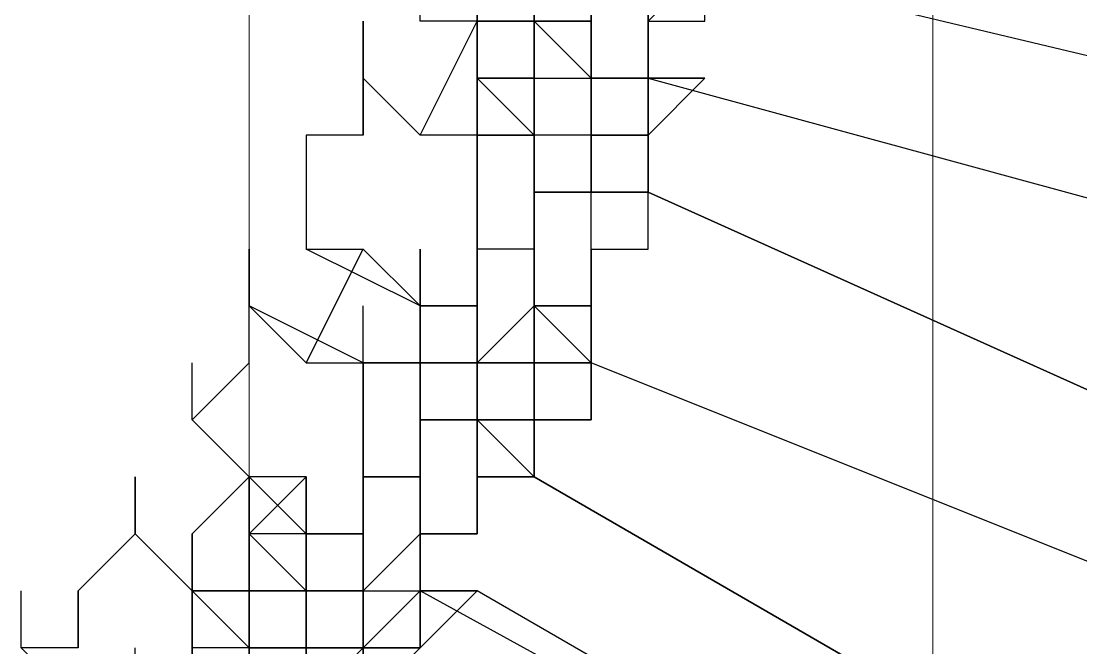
# Model space of a CAD drawing. Header units: inches. Extents: x 3324238 to 135265466, y -1036581 to 20094598.
# Drawn here: x 3353773.917 to 3353775.416, y -519270.606 to -519269.719 of the extents above; entities that cross this region are included whole.
import ezdxf

# ---------------------------------------------------------------- set-up
doc = ezdxf.new("R2010")
doc.units = ezdxf.units.IN
doc.header["$MEASUREMENT"] = 0
doc.layers.add('PDF_Geometry', color=7, linetype='Continuous')

msp = doc.modelspace()

# ---------------------------------------------------------------- linework, layer by layer
at = {"layer": 'PDF_Geometry', "color": 32, "lineweight": 13, "true_color": 0xdd6e00}
for points in [[(3353774.2397, -519332.0817), (3353774.2397, -519269.1555)], [(3353775.2065, -519332.0817), (3353775.2065, -519269.1555)]]:
    msp.add_lwpolyline(points, dxfattribs=at)
at = {"layer": 'PDF_Geometry', "lineweight": 25}
for points in [[(3353774.562, -519269.4777), (3353774.562, -519269.3972), (3353774.6425, -519269.3166), (3353774.6425, -519269.3972), (3353774.6425, -519269.4777), (3353774.6425, -519269.3972), (3353774.7231, -519269.3972), (3353774.7231, -519269.4777), (3353774.6425, -519269.4777), (3353774.6425, -519269.5583), (3353774.7231, -519269.5583), (3353774.7231, -519269.6389), (3353774.8037, -519269.6389), (3353774.8037, -519269.7195), (3353774.8037, -519269.8), (3353774.8037, -519269.8806), (3353774.8037, -519269.8), (3353774.8037, -519269.7195), (3353774.8037, -519269.8), (3353774.8037, -519269.7195), (3353774.8037, -519269.6389), (3353774.7231, -519269.6389), (3353774.7231, -519269.5583), (3353774.7231, -519269.4778)], [(3353774.8037, -519269.5583), (3353774.8037, -519269.6389), (3353774.8037, -519269.7195), (3353774.8037, -519269.8), (3353774.8037, -519269.8806), (3353774.8037, -519269.8), (3353774.7231, -519269.8), (3353774.8037, -519269.8), (3353774.8037, -519269.7195), (3353774.8037, -519269.6389), (3353774.8037, -519269.7195), (3353774.8037, -519269.6389), (3353774.8037, -519269.5583), (3353774.8037, -519269.4777), (3353774.8037, -519269.5583), (3353774.8037, -519269.4777), (3353774.8842, -519269.4777), (3353774.8842, -519269.5583), (3353774.8842, -519269.4777), (3353774.8842, -519269.5583), (3353774.8842, -519269.4777), (3353774.8037, -519269.5583), (3353774.8842, -519269.5583), (3353774.8842, -519269.6389)], [(3353774.7231, -519269.6389), (3353774.7231, -519269.7195), (3353774.7231, -519269.6389), (3353774.7231, -519269.5583)], [(3353774.4008, -519269.8806), (3353774.4008, -519269.8), (3353774.4008, -519269.8806), (3353774.3202, -519269.8806), (3353774.3202, -519269.9612), (3353774.3202, -519270.0418), (3353774.4008, -519270.0418), (3353774.4814, -519270.1223), (3353774.4814, -519270.2029), (3353774.4814, -519270.1223), (3353774.4814, -519270.2029), (3353774.562, -519270.2029), (3353774.562, -519270.1223), (3353774.562, -519270.0418), (3353774.562, -519269.9612), (3353774.562, -519269.8806), (3353774.562, -519269.8), (3353774.6425, -519269.8806), (3353774.6425, -519269.8), (3353774.6425, -519269.7195), (3353774.6425, -519269.6389), (3353774.6425, -519269.7195), (3353774.6425, -519269.8), (3353774.6425, -519269.7195)], [(3353774.7231, -519269.6389), (3353774.7231, -519269.7195), (3353774.6425, -519269.7195), (3353774.6425, -519269.6389), (3353774.6425, -519269.7195), (3353774.6425, -519269.8), (3353774.6425, -519269.8806), (3353774.6425, -519269.8), (3353774.6425, -519269.7195), (3353774.4814, -519269.7195), (3353774.4814, -519269.6389)], [(3353774.562, -519270.2835), (3353774.6425, -519270.2835), (3353774.6425, -519270.364), (3353774.562, -519270.2835), (3353774.562, -519270.2029), (3353774.562, -519270.1223), (3353774.562, -519270.0418), (3353774.562, -519269.9612), (3353774.562, -519269.8806), (3353774.4814, -519269.8806), (3353774.562, -519269.7195), (3353774.562, -519269.6389), (3353774.562, -519269.7195), (3353774.562, -519269.8), (3353774.562, -519269.8806), (3353774.6425, -519269.8806), (3353774.6425, -519269.8), (3353774.6425, -519269.8806), (3353774.6425, -519269.9612), (3353774.6425, -519270.0418), (3353774.6425, -519269.9612), (3353774.6425, -519270.0418), (3353774.6425, -519269.9612), (3353774.6425, -519269.8806), (3353774.562, -519269.8806), (3353774.6425, -519269.8806), (3353774.6425, -519269.8), (3353774.6425, -519269.7195), (3353774.562, -519269.7195), (3353774.6425, -519269.7195), (3353774.6425, -519269.8), (3353774.6425, -519269.8806), (3353774.6425, -519269.8), (3353774.6425, -519269.7195), (3353774.6425, -519269.8), (3353774.6425, -519269.8806), (3353774.6425, -519269.9612), (3353774.6425, -519269.8806), (3353774.6425, -519269.8), (3353774.6425, -519269.8806), (3353774.6425, -519269.8), (3353774.6425, -519269.8806), (3353774.6425, -519269.8), (3353774.6425, -519269.7195), (3353774.562, -519269.7195), (3353774.4814, -519269.7195)], [(3353776.4151, -519270.6863), (3353774.8037, -519269.9612), (3353774.7231, -519269.9612), (3353774.7231, -519269.8806), (3353774.8037, -519269.8806), (3353774.8037, -519269.9612), (3353774.8037, -519269.8806), (3353774.7231, -519269.8806), (3353774.7231, -519269.8), (3353774.7231, -519269.7195), (3353774.7231, -519269.8), (3353774.7231, -519269.7195), (3353774.7231, -519269.8), (3353774.7231, -519269.7195), (3353774.7231, -519269.8), (3353774.7231, -519269.7195), (3353774.7231, -519269.8), (3353774.7231, -519269.8806), (3353774.7231, -519269.8), (3353774.7231, -519269.7195), (3353774.7231, -519269.8), (3353774.7231, -519269.7195), (3353774.7231, -519269.6389), (3353774.7231, -519269.7195), (3353774.7231, -519269.8), (3353774.6425, -519269.7195), (3353774.6425, -519269.6389), (3353774.6425, -519269.7195), (3353774.6425, -519269.8), (3353774.6425, -519269.8806), (3353774.6425, -519269.9612), (3353774.6425, -519269.8806), (3353774.6425, -519269.9612), (3353774.6425, -519269.8806), (3353774.6425, -519269.9612), (3353774.6425, -519270.0418), (3353774.6425, -519270.1223), (3353774.6425, -519270.2029), (3353774.562, -519270.2029), (3353774.562, -519270.2835), (3353774.562, -519270.364)], [(3353774.8037, -519269.6389), (3353774.8037, -519269.7195), (3353774.8037, -519269.8), (3353774.7231, -519269.8), (3353774.7231, -519269.7195), (3353774.7231, -519269.6389), (3353774.7231, -519269.7195), (3353774.6425, -519269.7195), (3353774.6425, -519269.8), (3353774.6425, -519269.8806), (3353774.6425, -519269.9612), (3353774.6425, -519269.8806), (3353774.6425, -519269.8), (3353774.6425, -519269.7195), (3353774.6425, -519269.6389)], [(3353774.6425, -519270.2835), (3353774.6425, -519270.2029), (3353774.6425, -519270.2835), (3353774.6425, -519270.364), (3353774.6425, -519270.2835), (3353774.6425, -519270.2029), (3353774.7231, -519270.2029), (3353774.7231, -519270.1223), (3353774.7231, -519270.0418), (3353774.7231, -519269.9612), (3353774.7231, -519269.8806), (3353774.7231, -519269.9612), (3353774.8037, -519269.9612), (3353774.7231, -519269.9612), (3353774.8037, -519269.9612), (3353774.8037, -519269.8806), (3353774.8037, -519269.8), (3353774.8037, -519269.8806), (3353774.8037, -519269.8), (3353774.7231, -519269.8), (3353774.8037, -519269.8), (3353774.8037, -519269.7195), (3353774.8037, -519269.6389), (3353774.8037, -519269.7195), (3353774.8037, -519269.8), (3353776.5763, -519270.2835)], [(3353774.6425, -519269.7195), (3353774.6425, -519269.6389)], [(3353774.6425, -519269.6389), (3353774.6425, -519269.7195), (3353774.6425, -519269.6389), (3353774.6425, -519269.7195), (3353774.6425, -519269.8), (3353774.6425, -519269.8806), (3353774.6425, -519269.8), (3353774.6425, -519269.7195), (3353774.6425, -519269.6389)], [(3353774.6425, -519270.0418), (3353774.6425, -519270.1223), (3353774.7231, -519270.1223), (3353774.7231, -519270.0418), (3353774.7231, -519269.9612), (3353774.7231, -519269.8806), (3353774.7231, -519269.9612), (3353774.7231, -519269.8806), (3353774.8037, -519269.8806), (3353774.8037, -519269.8), (3353774.8037, -519269.7195), (3353774.8037, -519269.8), (3353774.8037, -519269.8806), (3353774.8037, -519269.8), (3353774.8037, -519269.8806), (3353774.8037, -519269.8), (3353774.8037, -519269.8806), (3353774.7231, -519269.8806), (3353774.8037, -519269.8806), (3353774.8037, -519269.8), (3353774.8037, -519269.7195), (3353774.8842, -519269.6389), (3353776.5763, -519270.0418)], [(3353774.6425, -519269.7195), (3353774.6425, -519269.6389)], [(3353774.7231, -519269.7195), (3353774.7231, -519269.6389)], [(3353774.7231, -519269.8), (3353774.7231, -519269.7195), (3353774.7231, -519269.6389)], [(3353774.7231, -519269.7195), (3353774.7231, -519269.6389)], [(3353774.7231, -519269.7195), (3353774.7231, -519269.6389)], [(3353774.8037, -519269.7195), (3353774.8037, -519269.6389), (3353774.8037, -519269.7195), (3353774.8037, -519269.6389), (3353774.7231, -519269.6389)], [(3353774.7231, -519269.8806), (3353774.7231, -519269.8), (3353774.7231, -519269.7195), (3353774.7231, -519269.6389)], [(3353774.8037, -519269.7195), (3353774.8037, -519269.6389)], [(3353774.8037, -519269.6389), (3353774.8037, -519269.7195), (3353774.8037, -519269.8), (3353774.8037, -519269.7195), (3353774.8842, -519269.7195), (3353774.8842, -519269.6389), (3353776.5763, -519270.0418), (3353776.6568, -519270.0418), (3353776.6568, -519270.1223), (3353776.6568, -519270.2029), (3353776.6568, -519270.1223), (3353776.6568, -519270.2029)], [(3353774.562, -519269.8), (3353774.562, -519269.7195), (3353774.562, -519269.8), (3353774.562, -519269.8806), (3353774.562, -519269.9612), (3353774.562, -519270.0418), (3353774.562, -519269.9612), (3353774.562, -519270.0418), (3353774.562, -519269.9612), (3353774.562, -519270.0418), (3353774.562, -519269.9612), (3353774.562, -519270.0418), (3353774.562, -519270.1223), (3353774.4814, -519270.1223), (3353774.4814, -519270.0418), (3353774.4814, -519270.1223), (3353774.4814, -519270.0418), (3353774.4814, -519270.1223), (3353774.4814, -519270.2029), (3353774.4814, -519270.2835), (3353774.4814, -519270.2029), (3353774.4814, -519270.1223), (3353774.562, -519270.1223), (3353774.4814, -519270.1223), (3353774.4814, -519270.2029), (3353774.4814, -519270.2835), (3353774.4814, -519270.364), (3353774.4814, -519270.2835), (3353774.4814, -519270.2029), (3353774.4008, -519270.2029), (3353774.4814, -519270.2029), (3353774.4814, -519270.2835), (3353774.4814, -519270.2029), (3353774.4814, -519270.2835), (3353774.4814, -519270.2029), (3353774.4814, -519270.1223), (3353774.4814, -519270.2029), (3353774.562, -519270.2029), (3353774.6425, -519270.1223), (3353774.6425, -519270.0418), (3353774.6425, -519269.9612)], [(3353776.3345, -519270.8475), (3353774.7231, -519270.2029), (3353774.7231, -519270.1223), (3353774.7231, -519270.0418), (3353774.7231, -519269.9612), (3353774.7231, -519269.8806), (3353774.7231, -519269.8), (3353774.7231, -519269.8806), (3353774.6425, -519269.8806), (3353774.562, -519269.8806), (3353774.562, -519269.8), (3353774.562, -519269.8806), (3353774.562, -519269.8), (3353774.6425, -519269.8), (3353774.6425, -519269.8806), (3353774.6425, -519269.9612), (3353774.6425, -519269.8806), (3353774.6425, -519269.8), (3353774.6425, -519269.8806), (3353774.6425, -519269.8), (3353774.562, -519269.8), (3353774.562, -519269.7195), (3353774.562, -519269.8), (3353774.562, -519269.8806), (3353774.562, -519269.9612), (3353774.562, -519270.0418), (3353774.562, -519270.1223), (3353774.562, -519270.2029), (3353774.562, -519270.1223), (3353774.562, -519270.2029), (3353774.562, -519270.2835), (3353774.562, -519270.2029), (3353774.562, -519270.2835), (3353774.6425, -519270.2835), (3353774.562, -519270.2835), (3353774.562, -519270.2029), (3353774.562, -519270.1223), (3353774.562, -519270.0418), (3353774.562, -519270.1223), (3353774.562, -519270.2029), (3353774.6425, -519270.2029), (3353774.6425, -519270.1223), (3353774.6425, -519270.0418), (3353774.6425, -519270.1223), (3353774.6425, -519270.0418), (3353774.562, -519270.0418), (3353774.562, -519269.9612), (3353774.562, -519269.8806), (3353774.6425, -519269.8806), (3353774.6425, -519269.8), (3353774.6425, -519269.8806), (3353774.6425, -519269.8), (3353774.6425, -519269.8806), (3353774.562, -519269.8806), (3353774.6425, -519269.8806), (3353774.6425, -519269.9612), (3353774.6425, -519270.0418), (3353774.6425, -519270.1223), (3353774.7231, -519270.2029)], [(3353774.6425, -519269.8806), (3353774.6425, -519269.8), (3353774.6425, -519269.7195)], [(3353774.6425, -519269.8), (3353774.6425, -519269.7195)], [(3353774.6425, -519269.7195), (3353774.7231, -519269.7195), (3353774.6425, -519269.7195)], [(3353774.6425, -519269.8), (3353774.6425, -519269.7195)], [(3353774.6425, -519269.8), (3353774.6425, -519269.7195)], [(3353774.6425, -519269.8806), (3353774.6425, -519269.8), (3353774.6425, -519269.7195)], [(3353774.6425, -519269.8), (3353774.6425, -519269.7195)], [(3353774.7231, -519269.8), (3353774.7231, -519269.7195)], [(3353774.7231, -519269.8), (3353774.7231, -519269.7195)], [(3353774.7231, -519269.8), (3353774.7231, -519269.7195)], [(3353774.7231, -519269.8), (3353774.7231, -519269.7195)], [(3353774.7231, -519269.8), (3353774.7231, -519269.7195)], [(3353774.7231, -519269.8), (3353774.7231, -519269.7195)], [(3353774.7231, -519269.8), (3353774.7231, -519269.7195)], [(3353774.8037, -519269.8), (3353774.8037, -519269.7195)], [(3353774.8037, -519269.8), (3353774.8037, -519269.7195)], [(3353774.8037, -519269.8), (3353774.8037, -519269.7195)], [(3353774.8037, -519269.8), (3353774.8037, -519269.7195)], [(3353774.8037, -519269.8), (3353774.8037, -519269.7195)], [(3353774.8037, -519269.8), (3353774.8037, -519269.7195)], [(3353774.8037, -519269.8), (3353774.8037, -519269.7195)], [(3353774.8037, -519269.8), (3353774.8037, -519269.7195)], [(3353774.8037, -519269.8), (3353774.8037, -519269.7195)], [(3353774.6425, -519270.2029), (3353774.6425, -519270.2835), (3353774.6425, -519270.2029), (3353774.562, -519270.2029), (3353774.562, -519270.1223), (3353774.562, -519270.2029), (3353774.562, -519270.1223), (3353774.562, -519270.0418), (3353774.562, -519269.9612), (3353774.562, -519269.8806), (3353774.4814, -519269.8806), (3353774.4008, -519269.8), (3353774.4814, -519269.8806)], [(3353774.562, -519269.8806), (3353774.562, -519269.8)], [(3353774.562, -519269.8806), (3353774.562, -519269.8)], [(3353774.6425, -519269.8), (3353774.6425, -519269.8806), (3353774.6425, -519269.8)], [(3353774.6425, -519269.8806), (3353774.6425, -519269.8)], [(3353774.6425, -519269.8806), (3353774.6425, -519269.8)], [(3353774.6425, -519269.8806), (3353774.6425, -519269.8)], [(3353774.6425, -519269.8806), (3353774.6425, -519269.8), (3353774.7231, -519269.8), (3353774.7231, -519269.8806), (3353774.7231, -519269.9612), (3353774.7231, -519269.8806), (3353774.8037, -519269.8806), (3353774.8037, -519269.9612), (3353774.8037, -519269.8806), (3353774.8037, -519269.9612), (3353774.8037, -519269.8806), (3353774.8037, -519269.9612), (3353774.8037, -519269.8806), (3353774.8037, -519269.8), (3353774.8037, -519269.8806), (3353774.8037, -519269.9612), (3353776.4151, -519270.6863)], [(3353774.6425, -519269.8806), (3353774.6425, -519269.8)], [(3353774.6425, -519269.8), (3353774.7231, -519269.8)], [(3353774.7231, -519269.8806), (3353774.7231, -519269.8)], [(3353774.7231, -519269.8806), (3353774.7231, -519269.8)], [(3353774.7231, -519269.8806), (3353774.7231, -519269.8)], [(3353774.7231, -519269.8806), (3353774.7231, -519269.8)], [(3353774.7231, -519269.8806), (3353774.7231, -519269.8)], [(3353774.7231, -519269.8806), (3353774.7231, -519269.8)], [(3353774.7231, -519269.8806), (3353774.7231, -519269.8)], [(3353774.7231, -519269.8806), (3353774.7231, -519269.8)], [(3353774.7231, -519269.8806), (3353774.7231, -519269.8)], [(3353774.7231, -519269.8806), (3353774.7231, -519269.8)], [(3353774.7231, -519269.8806), (3353774.7231, -519269.8)], [(3353774.7231, -519269.8806), (3353774.7231, -519269.8)], [(3353774.8842, -519269.8), (3353774.8037, -519269.8806), (3353774.8842, -519269.8)], [(3353774.8037, -519269.8), (3353774.8842, -519269.8), (3353774.8037, -519269.8)], [(3353774.8037, -519269.8806), (3353774.8037, -519269.8)], [(3353774.8037, -519269.8806), (3353774.8037, -519269.8)], [(3353774.6425, -519269.9612), (3353774.6425, -519269.8806)], [(3353774.6425, -519269.9612), (3353774.6425, -519269.8806)], [(3353774.6425, -519269.8806), (3353774.6425, -519269.9612)], [(3353774.6425, -519269.9612), (3353774.6425, -519269.8806)], [(3353774.6425, -519269.9612), (3353774.6425, -519269.8806)], [(3353774.6425, -519269.8806), (3353774.6425, -519269.9612), (3353774.6425, -519269.8806)], [(3353774.6425, -519269.9612), (3353774.6425, -519269.8806)], [(3353774.7231, -519269.9612), (3353774.7231, -519269.8806)], [(3353774.7231, -519269.9612), (3353774.7231, -519269.8806)], [(3353774.7231, -519269.8806), (3353774.8037, -519269.8806)], [(3353774.7231, -519269.9612), (3353774.7231, -519269.8806)], [(3353774.7231, -519269.9612), (3353774.7231, -519269.8806)], [(3353774.7231, -519269.8806), (3353774.8037, -519269.8806), (3353774.7231, -519269.8806)], [(3353774.7231, -519269.9612), (3353774.7231, -519269.8806)], [(3353774.7231, -519269.9612), (3353774.7231, -519269.8806)], [(3353774.7231, -519269.9612), (3353774.7231, -519269.8806)], [(3353774.8037, -519269.8806), (3353774.8037, -519269.9612), (3353774.8037, -519269.8806)], [(3353774.8037, -519269.9612), (3353774.8037, -519269.8806)], [(3353774.8037, -519269.9612), (3353774.8037, -519269.8806)], [(3353774.8037, -519269.9612), (3353774.8037, -519269.8806)], [(3353774.8037, -519269.9612), (3353774.8037, -519269.8806)], [(3353774.562, -519270.0417), (3353774.562, -519269.9612)], [(3353774.562, -519269.9612), (3353774.562, -519270.0418), (3353774.562, -519270.1223), (3353774.562, -519270.2029), (3353774.562, -519270.1223)], [(3353774.6425, -519269.9612), (3353774.6425, -519270.0418), (3353774.562, -519270.0418)], [(3353774.562, -519270.0418), (3353774.562, -519269.9612)], [(3353774.562, -519270.0418), (3353774.562, -519269.9612)], [(3353774.6425, -519270.1223), (3353774.6425, -519270.0417), (3353774.6425, -519269.9612)], [(3353774.6425, -519269.9612), (3353774.7231, -519269.9612), (3353774.8037, -519269.9612)], [(3353774.6425, -519270.0418), (3353774.6425, -519269.9612)], [(3353774.6425, -519269.9612), (3353774.6425, -519270.0418)], [(3353774.7231, -519269.9612), (3353774.6425, -519269.9612), (3353774.7231, -519269.9612)], [(3353774.7231, -519269.9612), (3353774.8037, -519269.9612)], [(3353774.8037, -519269.9612), (3353774.7231, -519269.9612)], [(3353774.7231, -519270.0418), (3353774.7231, -519269.9612)], [(3353774.7231, -519270.0418), (3353774.7231, -519269.9612)], [(3353774.8037, -519270.0418), (3353774.8037, -519269.9612)], [(3353774.8037, -519270.0418), (3353774.8037, -519269.9612)], [(3353774.8037, -519270.0418), (3353774.8037, -519269.9612)], [(3353774.3202, -519270.6863), (3353774.3202, -519270.6058), (3353774.3202, -519270.5252), (3353774.3202, -519270.4446), (3353774.3202, -519270.5252), (3353774.3202, -519270.4446), (3353774.3202, -519270.364), (3353774.3202, -519270.4446), (3353774.3202, -519270.364), (3353774.3202, -519270.4446), (3353774.1591, -519270.2835), (3353774.2397, -519270.2029), (3353774.2397, -519270.1223), (3353774.3202, -519270.2029), (3353774.4008, -519270.0418)], [(3353774.4814, -519270.1223), (3353774.3202, -519270.0417)], [(3353774.4814, -519270.0418), (3353774.4814, -519270.1223), (3353774.4814, -519270.2029), (3353774.4814, -519270.1223), (3353774.4814, -519270.2029), (3353774.4814, -519270.1223), (3353774.4814, -519270.0418), (3353774.4814, -519270.1223), (3353774.4814, -519270.2029), (3353774.4814, -519270.1223), (3353774.4814, -519270.2029), (3353774.4814, -519270.1223), (3353774.4814, -519270.0418), (3353774.4814, -519270.1223), (3353774.4814, -519270.2029), (3353774.4814, -519270.1223), (3353774.4814, -519270.2029), (3353774.4814, -519270.1223), (3353774.4814, -519270.2029), (3353774.4814, -519270.1223), (3353774.4814, -519270.0418), (3353774.4814, -519270.1223), (3353774.4814, -519270.0418), (3353774.4814, -519270.1223), (3353774.4814, -519270.2029), (3353774.4814, -519270.1223), (3353774.4814, -519270.2029), (3353774.4814, -519270.2835), (3353774.4814, -519270.2029), (3353774.4814, -519270.2835), (3353774.4814, -519270.2029), (3353774.4814, -519270.2835), (3353774.4814, -519270.2029), (3353774.4008, -519270.2029), (3353774.4814, -519270.2029), (3353774.4008, -519270.2029), (3353774.4814, -519270.2029), (3353774.4814, -519270.2835), (3353774.4814, -519270.364), (3353774.4814, -519270.2835), (3353774.4814, -519270.364), (3353774.4008, -519270.364), (3353774.4008, -519270.4446), (3353774.4008, -519270.364), (3353774.4008, -519270.4446), (3353774.4008, -519270.5252), (3353774.4008, -519270.6058), (3353774.4008, -519270.5252), (3353774.4008, -519270.6058), (3353774.4008, -519270.5252), (3353774.4008, -519270.6058), (3353774.3202, -519270.6058), (3353774.3202, -519270.6863), (3353774.3202, -519270.6058), (3353774.3202, -519270.6863)], [(3353774.4814, -519270.1223), (3353774.4814, -519270.0417)], [(3353774.4814, -519270.2029), (3353774.4814, -519270.1223), (3353774.4814, -519270.0418)], [(3353774.4814, -519270.1223), (3353774.4814, -519270.0418)], [(3353774.5619, -519270.1223), (3353774.5619, -519270.0418)], [(3353774.562, -519270.1223), (3353774.562, -519270.0417)], [(3353774.7231, -519270.2029), (3353774.6425, -519270.1223), (3353774.6425, -519270.0418), (3353774.6425, -519270.1223), (3353774.6425, -519270.2029), (3353774.6425, -519270.1223), (3353774.7231, -519270.1223), (3353774.7231, -519270.0418), (3353774.7231, -519270.1223), (3353774.6425, -519270.1223), (3353774.6425, -519270.0418), (3353774.6425, -519270.1223), (3353774.6425, -519270.2029), (3353774.6425, -519270.2835), (3353774.6425, -519270.2029), (3353774.562, -519270.2029), (3353774.562, -519270.2835), (3353774.562, -519270.2029), (3353774.562, -519270.2835), (3353774.6425, -519270.2835), (3353774.562, -519270.2835), (3353774.562, -519270.2029), (3353774.6425, -519270.2029), (3353774.6425, -519270.2835), (3353774.6425, -519270.2029), (3353774.6425, -519270.1223), (3353774.6425, -519270.2029), (3353774.6425, -519270.1223), (3353774.7231, -519270.1223), (3353774.7231, -519270.0417)], [(3353774.562, -519270.0417), (3353774.562, -519270.1223)], [(3353774.562, -519270.1223), (3353774.562, -519270.0418)], [(3353774.6425, -519270.1223), (3353774.6425, -519270.0417)], [(3353774.6425, -519270.1223), (3353774.6425, -519270.0417)], [(3353774.7231, -519270.0418), (3353774.8037, -519270.0418)], [(3353774.7231, -519270.0418), (3353774.8037, -519270.0418)], [(3353774.7231, -519270.2029), (3353774.7231, -519270.1223), (3353774.7231, -519270.0418), (3353774.7231, -519270.1223)], [(3353774.3202, -519270.2029), (3353774.4008, -519270.2029), (3353774.4008, -519270.2835), (3353774.4008, -519270.364), (3353774.4008, -519270.2835), (3353774.4008, -519270.364), (3353774.4008, -519270.2835), (3353774.4008, -519270.2029), (3353774.2397, -519270.1223)], [(3353774.4008, -519270.2029), (3353774.4008, -519270.1223)], [(3353774.4008, -519270.2029), (3353774.4008, -519270.1223)], [(3353776.0928, -519271.4115), (3353774.4814, -519270.5252), (3353774.4814, -519270.4446), (3353774.4814, -519270.364), (3353774.4814, -519270.4446), (3353774.4814, -519270.5252), (3353774.4814, -519270.4446), (3353774.562, -519270.4446), (3353774.562, -519270.364), (3353774.562, -519270.4446), (3353774.562, -519270.364), (3353774.562, -519270.2835), (3353774.562, -519270.2029), (3353774.562, -519270.2835), (3353774.562, -519270.2029), (3353774.6425, -519270.1223), (3353774.6425, -519270.2029), (3353774.6425, -519270.2835), (3353774.6425, -519270.364), (3353774.6425, -519270.2835), (3353774.7231, -519270.2835), (3353774.6425, -519270.2835), (3353774.6425, -519270.364), (3353774.562, -519270.364), (3353774.6425, -519270.364), (3353774.6425, -519270.2835), (3353774.6425, -519270.364), (3353774.6425, -519270.2835), (3353774.6425, -519270.2029), (3353774.7231, -519270.2029), (3353774.7231, -519270.2835), (3353774.6425, -519270.2835), (3353774.6425, -519270.2029), (3353774.6425, -519270.2835), (3353774.6425, -519270.364), (3353776.1734, -519271.2503), (3353774.6425, -519270.364), (3353774.6425, -519270.2835), (3353774.6425, -519270.364), (3353774.6425, -519270.2835), (3353774.562, -519270.2835), (3353774.562, -519270.2029), (3353774.4814, -519270.2029), (3353774.4814, -519270.2835), (3353774.4814, -519270.364), (3353774.4814, -519270.2835), (3353774.4814, -519270.2029), (3353774.4008, -519270.2029), (3353774.4008, -519270.2835), (3353774.4008, -519270.364)], [(3353774.4008, -519270.2029), (3353774.4008, -519270.1223)], [(3353774.4008, -519270.2029), (3353774.4008, -519270.1223)], [(3353774.4008, -519270.2029), (3353774.4008, -519270.1223)], [(3353774.4008, -519270.2029), (3353774.4008, -519270.1223)], [(3353774.4008, -519270.2029), (3353774.4008, -519270.1223)], [(3353774.4008, -519270.2029), (3353774.4008, -519270.1223)], [(3353774.4008, -519270.2029), (3353774.4008, -519270.1223)], [(3353774.4008, -519270.2029), (3353774.4008, -519270.1223)], [(3353774.4008, -519270.2029), (3353774.4008, -519270.1223)], [(3353774.4008, -519270.2029), (3353774.4008, -519270.1223)], [(3353774.4008, -519270.2029), (3353774.4008, -519270.1223)], [(3353774.4008, -519270.2029), (3353774.4008, -519270.1223)], [(3353774.4814, -519270.2029), (3353774.4814, -519270.1223)], [(3353774.4814, -519270.1223), (3353774.562, -519270.1223), (3353774.562, -519270.2029), (3353774.562, -519270.2835), (3353774.562, -519270.364), (3353774.562, -519270.2835), (3353774.562, -519270.364), (3353774.562, -519270.4446), (3353774.562, -519270.364), (3353774.562, -519270.2835), (3353774.562, -519270.364), (3353774.562, -519270.2835)], [(3353774.4814, -519270.2835), (3353774.4814, -519270.2029), (3353774.4814, -519270.1223)], [(3353774.5619, -519270.1223), (3353774.5619, -519270.2029), (3353774.5619, -519270.2835), (3353774.6425, -519270.2835)], [(3353774.7231, -519270.2835), (3353774.7231, -519270.2029), (3353774.7231, -519270.1223), (3353774.7231, -519270.2029), (3353774.6425, -519270.2029), (3353774.6425, -519270.2835), (3353774.6425, -519270.364), (3353774.562, -519270.364), (3353774.6425, -519270.364)], [(3353774.6425, -519270.2029), (3353774.6425, -519270.1223)], [(3353774.6425, -519270.2029), (3353774.6425, -519270.1223)], [(3353774.6425, -519270.2029), (3353774.6425, -519270.1223)], [(3353774.6425, -519270.2029), (3353774.6425, -519270.1223)], [(3353774.1591, -519270.2835), (3353774.1591, -519270.2029)], [(3353774.4008, -519270.2835), (3353774.4008, -519270.2029)], [(3353774.4008, -519270.2029), (3353774.4008, -519270.2835)], [(3353774.4008, -519270.2835), (3353774.4008, -519270.2029)], [(3353774.4008, -519270.2835), (3353774.4008, -519270.2029)], [(3353774.4814, -519270.2835), (3353774.4814, -519270.2029)], [(3353774.4814, -519270.2835), (3353774.4814, -519270.2029)], [(3353774.4814, -519270.2835), (3353774.4814, -519270.2029)], [(3353774.4814, -519270.2835), (3353774.4814, -519270.2029)], [(3353774.4814, -519270.2835), (3353774.4814, -519270.2029)], [(3353774.4814, -519270.2835), (3353774.4814, -519270.2029)], [(3353774.4814, -519270.2835), (3353774.4814, -519270.2029)], [(3353774.4814, -519270.2029), (3353774.4814, -519270.2835)], [(3353774.4814, -519270.2835), (3353774.4814, -519270.2029)], [(3353774.5619, -519270.2835), (3353774.5619, -519270.2029)], [(3353774.5619, -519270.2835), (3353774.5619, -519270.2029)], [(3353774.5619, -519270.2835), (3353774.5619, -519270.2029)], [(3353774.6425, -519270.2835), (3353774.6425, -519270.2029)], [(3353774.6425, -519270.2835), (3353774.6425, -519270.2029)], [(3353774.6425, -519270.2835), (3353774.6425, -519270.2029)], [(3353774.6425, -519270.2835), (3353774.6425, -519270.2029)], [(3353774.6425, -519270.2835), (3353774.6425, -519270.2029)], [(3353774.6425, -519270.2835), (3353774.6425, -519270.2029)], [(3353774.6425, -519270.2835), (3353774.6425, -519270.2029)], [(3353774.6425, -519270.2835), (3353774.6425, -519270.2029)], [(3353774.6425, -519270.2835), (3353774.6425, -519270.2029)], [(3353774.6425, -519270.2835), (3353774.6425, -519270.2029)], [(3353774.6425, -519270.2835), (3353774.6425, -519270.2029)], [(3353774.6425, -519270.2835), (3353774.6425, -519270.2029)], [(3353774.2397, -519270.364), (3353774.1591, -519270.2835)], [(3353774.4008, -519270.364), (3353774.4008, -519270.2835)], [(3353774.4008, -519270.4446), (3353774.4008, -519270.364), (3353774.4008, -519270.2835)], [(3353774.4008, -519270.364), (3353774.4008, -519270.2835)], [(3353774.4008, -519270.364), (3353774.4008, -519270.2835)], [(3353774.4008, -519270.364), (3353774.4008, -519270.2835)], [(3353774.4814, -519270.364), (3353774.4814, -519270.2835)], [(3353774.4814, -519270.4446), (3353774.4814, -519270.364), (3353774.4814, -519270.2835)], [(3353774.4814, -519270.364), (3353774.4814, -519270.2835)], [(3353774.4814, -519270.2835), (3353774.4814, -519270.364)], [(3353774.4814, -519270.364), (3353774.4814, -519270.2835)], [(3353774.562, -519270.2835), (3353774.4814, -519270.2835), (3353774.562, -519270.2835)], [(3353774.4814, -519270.364), (3353774.4814, -519270.2835)], [(3353774.4814, -519270.364), (3353774.4814, -519270.2835)], [(3353774.4814, -519270.364), (3353774.4814, -519270.2835)], [(3353774.4814, -519270.364), (3353774.4814, -519270.2835), (3353774.4814, -519270.364)], [(3353774.5619, -519270.364), (3353774.5619, -519270.2835)], [(3353774.6425, -519270.364), (3353774.6425, -519270.2835)], [(3353774.6425, -519270.364), (3353774.6425, -519270.2835)], [(3353774.0785, -519270.4446), (3353774.1591, -519270.5252), (3353774.1591, -519270.6058), (3353774.1591, -519270.5252), (3353774.2397, -519270.5252), (3353774.2397, -519270.4446), (3353774.2397, -519270.5252), (3353774.2397, -519270.4446), (3353774.2397, -519270.5252), (3353774.2397, -519270.6058), (3353774.2397, -519270.5252), (3353774.2397, -519270.6058), (3353774.2397, -519270.5252), (3353774.2397, -519270.6058), (3353774.2397, -519270.5252), (3353774.2397, -519270.4446), (3353774.2397, -519270.5252), (3353774.2397, -519270.6058), (3353774.2397, -519270.5252), (3353774.2397, -519270.6058), (3353774.2397, -519270.5252), (3353774.2397, -519270.4446), (3353774.3202, -519270.364), (3353774.3202, -519270.4446), (3353774.3202, -519270.5252), (3353774.3202, -519270.4446), (3353774.3202, -519270.364)], [(3353774.3202, -519270.6863), (3353774.3202, -519270.6058), (3353774.2397, -519270.6058), (3353774.2397, -519270.6863), (3353774.2397, -519270.6058), (3353774.3202, -519270.6058), (3353774.4008, -519270.6058), (3353774.4008, -519270.5252), (3353774.4008, -519270.4446), (3353774.4008, -519270.364), (3353774.4814, -519270.364), (3353774.4814, -519270.4446), (3353774.4814, -519270.5252), (3353774.4814, -519270.6058), (3353774.4008, -519270.6863), (3353774.4008, -519270.6058), (3353774.4008, -519270.5252), (3353774.4008, -519270.6058), (3353774.4008, -519270.5252), (3353774.4008, -519270.4446), (3353774.3202, -519270.4446), (3353774.2397, -519270.4446), (3353774.3202, -519270.5252), (3353774.2397, -519270.5252), (3353774.2397, -519270.4446), (3353774.2397, -519270.364)], [(3353774.3202, -519270.4446), (3353774.3202, -519270.364)], [(3353774.3202, -519270.4446), (3353774.3202, -519270.364)], [(3353774.3202, -519270.4446), (3353774.3202, -519270.364)], [(3353774.3202, -519270.4446), (3353774.3202, -519270.364)], [(3353774.3202, -519270.4446), (3353774.3202, -519270.364)], [(3353774.3202, -519270.4446), (3353774.3202, -519270.364)], [(3353774.3202, -519270.4446), (3353774.3202, -519270.364)], [(3353774.3203, -519270.4446), (3353774.3203, -519270.364)], [(3353774.4008, -519270.4446), (3353774.4008, -519270.364)], [(3353774.4008, -519270.4446), (3353774.4008, -519270.364)], [(3353774.4008, -519270.4446), (3353774.4008, -519270.364)], [(3353774.4008, -519270.6863), (3353774.4008, -519270.6058), (3353774.4814, -519270.6058), (3353774.4814, -519270.5252), (3353774.4814, -519270.6058), (3353774.4814, -519270.5252), (3353774.4814, -519270.6058), (3353774.4814, -519270.5252), (3353774.4814, -519270.6058), (3353774.4814, -519270.5252), (3353774.4814, -519270.6058), (3353774.4814, -519270.5252), (3353774.4814, -519270.6058), (3353774.4814, -519270.5252), (3353774.4814, -519270.4446), (3353774.4008, -519270.5252), (3353774.4008, -519270.4446), (3353774.4008, -519270.364), (3353774.4008, -519270.4446), (3353774.4008, -519270.5252), (3353774.4008, -519270.6058), (3353774.4008, -519270.5252), (3353774.4008, -519270.6058), (3353774.4008, -519270.5252), (3353774.4814, -519270.5252), (3353774.4814, -519270.6058), (3353774.4008, -519270.6058), (3353774.4814, -519270.6058), (3353774.4814, -519270.5252), (3353774.4814, -519270.4446)], [(3353774.4008, -519270.4446), (3353774.4008, -519270.364)], [(3353774.4814, -519270.4446), (3353774.4814, -519270.364)], [(3353774.4814, -519270.4446), (3353774.4814, -519270.364)], [(3353774.4814, -519270.4446), (3353774.4814, -519270.364)], [(3353774.4814, -519270.4446), (3353774.4814, -519270.364)], [(3353774.6425, -519270.364), (3353774.562, -519270.364)], [(3353774.562, -519270.364), (3353774.562, -519270.4446)], [(3353774.2397, -519270.6863), (3353774.2397, -519270.6058), (3353774.0785, -519270.4446), (3353773.998, -519270.5252), (3353773.998, -519270.6058), (3353773.9174, -519270.6058)], [(3353774.3202, -519270.6058), (3353774.3202, -519270.5252), (3353774.3202, -519270.6058), (3353774.3202, -519270.5252), (3353774.3202, -519270.6058), (3353774.3202, -519270.5252), (3353774.4008, -519270.5252), (3353774.4814, -519270.5252), (3353774.4814, -519270.4446), (3353774.4814, -519270.5252), (3353774.4814, -519270.4446), (3353774.4814, -519270.5252), (3353774.4008, -519270.6058), (3353774.4008, -519270.5252), (3353774.4008, -519270.6058), (3353774.4008, -519270.5252), (3353774.4008, -519270.6058), (3353774.4008, -519270.6863), (3353774.4008, -519270.6058), (3353774.4814, -519270.6058), (3353774.4008, -519270.6863), (3353774.4008, -519270.6058), (3353774.4008, -519270.6863), (3353774.4008, -519270.6058), (3353774.4008, -519270.5252), (3353774.3202, -519270.5252), (3353774.3202, -519270.4446), (3353774.3202, -519270.5252), (3353774.3202, -519270.4446), (3353774.3202, -519270.5252), (3353774.3202, -519270.4446), (3353774.2397, -519270.4446), (3353774.2397, -519270.5252), (3353774.2397, -519270.6058), (3353774.2397, -519270.5252), (3353774.2397, -519270.6058), (3353774.1591, -519270.6058), (3353774.1591, -519270.6863), (3353774.1591, -519270.6058), (3353774.1591, -519270.6863), (3353774.1591, -519270.6058), (3353774.1591, -519270.5252), (3353774.1591, -519270.6058), (3353774.1591, -519270.6863)], [(3353774.1591, -519270.6863), (3353774.1591, -519270.6058), (3353774.1591, -519270.5252), (3353774.1591, -519270.4446), (3353774.1591, -519270.5252), (3353774.1591, -519270.4446), (3353774.1591, -519270.5252), (3353774.2397, -519270.5252), (3353774.2397, -519270.6058), (3353774.2397, -519270.5252), (3353774.3202, -519270.5252), (3353774.3202, -519270.6058), (3353774.2397, -519270.6058), (3353774.2397, -519270.6863)], [(3353774.3202, -519270.6863), (3353774.3202, -519270.6058), (3353774.2397, -519270.6058), (3353774.2397, -519270.5252), (3353774.2397, -519270.4446), (3353774.2397, -519270.5252), (3353774.2397, -519270.4446), (3353774.2397, -519270.5252), (3353774.2397, -519270.4446), (3353774.2397, -519270.5252), (3353774.2397, -519270.4446), (3353774.2397, -519270.5252), (3353774.2397, -519270.6058), (3353774.2397, -519270.6863)], [(3353774.3202, -519270.6863), (3353774.3202, -519270.6058), (3353774.3202, -519270.6863), (3353774.3202, -519270.6058), (3353774.3202, -519270.5252), (3353774.3202, -519270.4446), (3353774.3202, -519270.5252), (3353774.3202, -519270.6058), (3353774.2397, -519270.6058), (3353774.2397, -519270.6863)], [(3353774.2397, -519270.5252), (3353774.2397, -519270.4446)], [(3353774.2397, -519270.5252), (3353774.2397, -519270.4446)], [(3353774.2397, -519270.5252), (3353774.2397, -519270.4446)], [(3353774.2397, -519270.5252), (3353774.2397, -519270.4446)], [(3353774.2397, -519270.5252), (3353774.2397, -519270.4446)], [(3353774.3202, -519270.5252), (3353774.3202, -519270.4446), (3353774.3202, -519270.5252), (3353774.3202, -519270.4446), (3353774.3202, -519270.5252), (3353774.4008, -519270.5252), (3353774.4008, -519270.6058), (3353774.4008, -519270.5252), (3353774.4008, -519270.6058), (3353774.4814, -519270.6058), (3353774.4008, -519270.6058), (3353774.4008, -519270.6863), (3353774.4008, -519270.6058), (3353774.3202, -519270.6058)], [(3353774.3202, -519270.5252), (3353774.3202, -519270.4446)], [(3353774.3202, -519270.5252), (3353774.3202, -519270.4446)], [(3353774.3202, -519270.4446), (3353774.4008, -519270.4446)], [(3353774.4008, -519270.4446), (3353774.3203, -519270.4446)], [(3353774.4008, -519270.6058), (3353774.4008, -519270.5252), (3353774.4008, -519270.4446)], [(3353774.4008, -519270.5252), (3353774.4008, -519270.4446)], [(3353774.4008, -519270.5252), (3353774.4008, -519270.4446)], [(3353777.4625, -519272.9423), (3353777.4625, -519273.0229), (3353776.0123, -519271.9755), (3353775.9317, -519271.9755), (3353775.9317, -519272.056), (3353775.9317, -519271.9755), (3353775.9317, -519272.056), (3353775.9317, -519272.1366), (3353775.9317, -519272.056), (3353775.8511, -519272.056), (3353775.8511, -519271.9755), (3353775.8511, -519271.8949), (3353775.8511, -519271.8143), (3353775.8511, -519271.8949), (3353775.7705, -519271.8949), (3353775.7705, -519271.8143), (3353775.7705, -519271.7338), (3353774.4008, -519270.6863), (3353774.4008, -519270.6058), (3353774.4008, -519270.5252), (3353774.4008, -519270.6058), (3353774.4008, -519270.5252), (3353774.4008, -519270.4446)], [(3353774.4008, -519270.5252), (3353774.4008, -519270.4446)], [(3353774.4008, -519270.5252), (3353774.4008, -519270.4446)], [(3353774.4008, -519270.5252), (3353774.4008, -519270.4446)], [(3353774.4814, -519270.5252), (3353774.4814, -519270.4446)], [(3353774.4814, -519270.4446), (3353774.562, -519270.4446), (3353774.4814, -519270.4446)], [(3353774.4814, -519270.5252), (3353774.4814, -519270.4446)], [(3353774.4814, -519270.5252), (3353774.4814, -519270.4446)], [(3353774.4814, -519270.5252), (3353774.4814, -519270.4446)], [(3353774.4814, -519270.5252), (3353774.4814, -519270.4446)], [(3353774.4814, -519270.5252), (3353774.4814, -519270.4446)], [(3353774.4814, -519270.4446), (3353774.4814, -519270.5252)], [(3353774.4814, -519270.5252), (3353774.4814, -519270.4446)], [(3353775.69, -519272.056), (3353775.69, -519271.9755), (3353774.3202, -519270.8475), (3353774.2397, -519270.8475), (3353774.2397, -519270.7669), (3353774.2397, -519270.8475), (3353774.1591, -519270.8475), (3353774.0785, -519270.8475), (3353774.0785, -519270.7669), (3353774.0785, -519270.8475), (3353774.0785, -519270.7669), (3353774.0785, -519270.6863), (3353774.0785, -519270.7669), (3353773.998, -519270.7669), (3353773.998, -519270.6863), (3353773.9174, -519270.6058), (3353773.9174, -519270.5252)], [(3353773.998, -519270.6058), (3353773.998, -519270.5252)], [(3353774.1591, -519270.6058), (3353774.1591, -519270.5252)], [(3353774.2397, -519270.5252), (3353774.1591, -519270.5252)], [(3353774.3202, -519270.5252), (3353774.3202, -519270.6058), (3353774.3202, -519270.5252), (3353774.2397, -519270.5252)], [(3353774.3202, -519270.5252), (3353774.2397, -519270.5252)], [(3353774.4008, -519270.6058), (3353774.4008, -519270.5252)], [(3353774.4008, -519270.5252), (3353774.4008, -519270.6058)], [(3353774.4008, -519270.5252), (3353774.4008, -519270.6058)], [(3353775.8511, -519271.8143), (3353774.4008, -519270.7669), (3353774.4008, -519270.6863), (3353774.4008, -519270.6058), (3353774.4008, -519270.6863), (3353774.4008, -519270.6058), (3353774.4008, -519270.5252), (3353774.4008, -519270.6058), (3353774.4008, -519270.5252), (3353774.4008, -519270.6058), (3353774.4008, -519270.5252), (3353774.4008, -519270.6058)], [(3353774.4008, -519270.6058), (3353774.4008, -519270.5252)], [(3353774.4008, -519270.6058), (3353774.4008, -519270.5252)], [(3353774.4008, -519270.6058), (3353774.4008, -519270.5252)], [(3353774.4814, -519270.5252), (3353774.562, -519270.5252)], [(3353774.4814, -519270.5252), (3353774.4814, -519270.6058), (3353774.562, -519270.5252)], [(3353774.562, -519270.5252), (3353774.4814, -519270.5252)], [(3353774.562, -519270.5252), (3353774.4814, -519270.5252)], [(3353776.0928, -519271.4115), (3353774.562, -519270.5252)], [(3353774.0785, -519270.6863), (3353774.0785, -519270.6058)], [(3353774.1591, -519270.8475), (3353774.1591, -519270.7669), (3353774.1591, -519270.6863), (3353774.1591, -519270.6057)], [(3353774.1591, -519270.6863), (3353774.1591, -519270.6058)], [(3353774.1591, -519270.6863), (3353774.1591, -519270.6058), (3353774.1591, -519270.6863)], [(3353774.2397, -519270.6863), (3353774.2397, -519270.6058), (3353774.2397, -519270.6863)], [(3353774.2397, -519270.6863), (3353774.2397, -519270.6058), (3353774.3202, -519270.6058), (3353774.3202, -519270.6863)], [(3353774.3202, -519270.7669), (3353774.3202, -519270.6863), (3353774.3202, -519270.6057)], [(3353774.3202, -519270.6863), (3353774.3202, -519270.6058), (3353774.3202, -519270.6863)], [(3353774.3202, -519270.6863), (3353774.3202, -519270.6058), (3353774.3202, -519270.6863)], [(3353774.4008, -519270.6863), (3353774.4008, -519270.6058), (3353774.3202, -519270.6863)], [(3353774.3202, -519270.6863), (3353774.3202, -519270.6058)], [(3353774.4008, -519270.6058), (3353774.4814, -519270.6058), (3353774.4008, -519270.6058)], [(3353774.4008, -519270.6863), (3353774.4008, -519270.6058), (3353774.4008, -519270.6863)], [(3353774.4008, -519270.6863), (3353774.4008, -519270.6058)], [(3353774.4008, -519270.6863), (3353774.4008, -519270.6058)], [(3353774.4008, -519270.6863), (3353774.4008, -519270.6058)]]:
    msp.add_lwpolyline(points, dxfattribs=at)
for points in [[(3353774.562, -519269.6389), (3353774.562, -519269.7195)], [(3353774.7231, -519269.7195), (3353774.7231, -519269.8), (3353774.7231, -519269.7195), (3353774.7231, -519269.6389)], [(3353774.4008, -519269.7195), (3353774.4008, -519269.8)], [(3353774.7231, -519269.8), (3353774.7231, -519269.8806), (3353774.7231, -519269.9612), (3353774.7231, -519269.8806), (3353774.7231, -519269.9612), (3353774.7231, -519269.8806), (3353774.7231, -519269.8), (3353774.7231, -519269.8806), (3353774.7231, -519269.8), (3353774.7231, -519269.7195), (3353774.7231, -519269.8), (3353774.7231, -519269.8806), (3353774.7231, -519269.8), (3353774.7231, -519269.7195), (3353774.7231, -519269.8), (3353774.7231, -519269.8806), (3353774.7231, -519269.8), (3353774.7231, -519269.8806), (3353774.7231, -519269.8), (3353774.7231, -519269.8806), (3353774.7231, -519269.9612), (3353774.7231, -519269.8806)], [(3353774.7231, -519269.7195), (3353774.7231, -519269.8), (3353774.7231, -519269.8806), (3353774.7231, -519269.8)], [(3353774.7231, -519269.7195), (3353774.7231, -519269.8)], [(3353774.8037, -519269.7195), (3353774.8037, -519269.8)], [(3353774.7231, -519269.8), (3353774.7231, -519269.8806), (3353774.7231, -519269.9612), (3353774.7231, -519269.8806)], [(3353774.7231, -519269.8), (3353774.7231, -519269.8806), (3353774.7231, -519269.9612), (3353774.7231, -519269.8806), (3353774.7231, -519269.9612), (3353774.7231, -519269.8806), (3353774.7231, -519269.9612), (3353774.7231, -519269.8806), (3353774.7231, -519269.9612), (3353774.7231, -519269.8806)], [(3353774.8037, -519269.8806), (3353774.8037, -519269.9612)], [(3353774.8037, -519269.8806), (3353774.8037, -519269.9612)], [(3353774.2397, -519270.0418), (3353774.2397, -519270.1223)], [(3353774.4814, -519270.0418), (3353774.4814, -519270.1223)], [(3353774.6425, -519270.0417), (3353774.6425, -519270.1223)], [(3353774.6425, -519270.1223), (3353774.6425, -519270.2029), (3353774.6425, -519270.2835), (3353774.6425, -519270.2029), (3353774.6425, -519270.2835), (3353774.6425, -519270.2029), (3353774.6425, -519270.2835), (3353774.7231, -519270.2835), (3353774.7231, -519270.2029), (3353774.7231, -519270.2835), (3353774.6425, -519270.2835), (3353774.6425, -519270.2029), (3353774.6425, -519270.1223), (3353774.6425, -519270.0418), (3353774.6425, -519270.1223), (3353774.6425, -519270.2029), (3353774.6425, -519270.1223), (3353774.6425, -519270.0418), (3353774.6425, -519270.1223), (3353774.6425, -519270.2029)], [(3353774.7231, -519270.0418), (3353774.7231, -519270.1223)], [(3353774.6425, -519270.1223), (3353774.6425, -519270.2029)], [(3353774.4814, -519270.2835), (3353774.4814, -519270.364), (3353774.4814, -519270.2835), (3353774.4814, -519270.364), (3353774.4814, -519270.2835), (3353774.4814, -519270.2029)], [(3353774.4008, -519270.2835), (3353774.4008, -519270.364)], [(3353774.6425, -519270.364), (3353774.6425, -519270.2835), (3353774.562, -519270.2835), (3353774.6425, -519270.364), (3353774.562, -519270.2835)], [(3353774.6425, -519270.2835), (3353774.6425, -519270.364)], [(3353774.0785, -519270.364), (3353774.0785, -519270.4446)], [(3353774.1591, -519270.4446), (3353774.2397, -519270.364), (3353774.2397, -519270.4446), (3353774.2397, -519270.5252), (3353774.1591, -519270.5252)], [(3353774.2397, -519270.5252), (3353774.2397, -519270.6058), (3353774.2397, -519270.5252), (3353774.2397, -519270.4446), (3353774.2397, -519270.5252), (3353774.2397, -519270.4446), (3353774.2397, -519270.5252), (3353774.2397, -519270.4446), (3353774.2397, -519270.5252), (3353774.3202, -519270.5252), (3353774.3202, -519270.4446), (3353774.3202, -519270.5252), (3353774.3202, -519270.4446), (3353774.3202, -519270.5252), (3353774.3202, -519270.4446), (3353774.3202, -519270.364), (3353774.2397, -519270.364), (3353774.2397, -519270.4446), (3353774.2397, -519270.364), (3353774.2397, -519270.4446)], [(3353774.3202, -519270.5252), (3353774.3202, -519270.4446)], [(3353774.4814, -519270.4446), (3353774.4814, -519270.5252)], [(3353774.3202, -519270.5252), (3353774.3202, -519270.6058)], [(3353774.4008, -519270.5252), (3353774.4008, -519270.6058)]]:
    msp.add_lwpolyline(points, close=True, dxfattribs=at)

doc.saveas('drawing.dxf')
